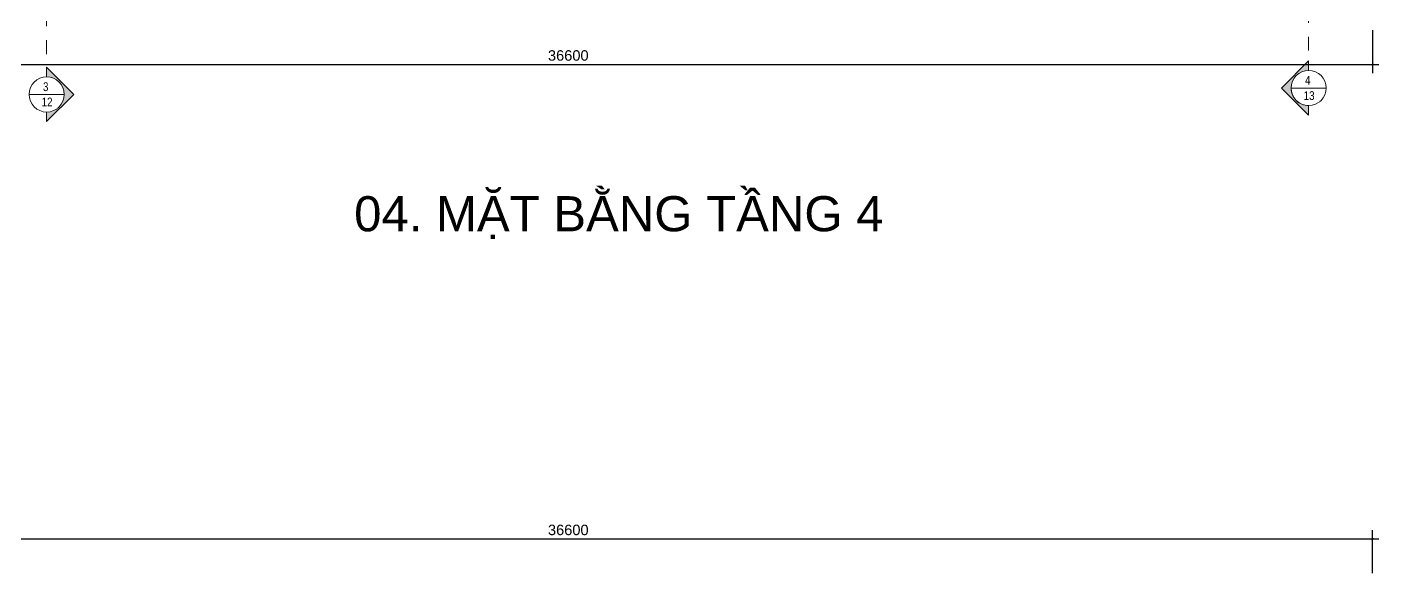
# Model space of a CAD drawing. Header units: millimetres. Extents: x -20510 to 108935, y -243239 to 20306.
# Drawn here: x 6532 to 37300, y -121200 to -108750 of the extents above; entities that cross this region are included whole.
import ezdxf
from ezdxf.enums import TextEntityAlignment as Align

# ---------------------------------------------------------------- set-up
doc = ezdxf.new("R2010")
doc.units = ezdxf.units.MM
doc.linetypes.add('Abgebrochen', pattern=[714.375, 476.25, -238.125])
doc.linetypes.add('Aligning Line', pattern=[635, 317.5, -317.5])
doc.layers.add('A-ANNO-DIMS', color=1, linetype='Continuous', lineweight=9)
doc.layers.add('G-ANNO-SYMB', color=6, linetype='Abgebrochen', lineweight=9)
doc.styles.add('Arial', font='arial.ttf', dxfattribs={"width": 0.8, "height": 250})
doc.styles.add('Arial_5', font='arial.ttf', dxfattribs={"height": 238.125})
doc.styles.add('UNICODE_TITLE', font='arial.ttf')
doc.dimstyles.new('SecretInternalLinAngDimStyle5p4736185', dxfattribs={"dimscale": 304.8, "dimtxt": 242.94927, "dimasz": 0.130208, "dimexe": 0.656168, "dimexo": 0.0625, "dimgap": 0.260417, "dimtad": 1, "dimdec": 0, "dimrnd": 100, "dimzin": 0, "dimdsep": 46, "dimtxsty": 'Arial_5', "dimblk1": 'OBLIQUE', "dimblk2": 'OBLIQUE', "dimsah": 1, "dimcen": 0.09, "dimdle": 0.492126, "dimazin": 0, "dimtfac": 1, "dimtdec": 4, "dimtix": 1, "dimtmove": 0, "dimatfit": 3, "dimfxl": 2.624672, "dimfxlon": 1, "dimtvp": 1, "dimtolj": 1, "dimtzin": 0, "dimarcsym": 2})

# ---------------------------------------------------------------- blocks, each defined once
blk = doc.blocks.new('Section - CAT DUNG-122916-04_MẶT BẰNG TẦNG 4')
at = {"layer": 'G-ANNO-SYMB', "linetype": 'Continuous'}
h = blk.add_hatch(color=256, dxfattribs=at)
edge = h.paths.add_edge_path()
edge.add_line((0.18, 0), (-2, 0))
edge.add_arc((-6, 0), 4, 0, 90)
edge.add_arc((-6, 0), 4, 90, 180)
edge.add_line((-10, 0), (-12.18, 0))
edge.add_line((-12.18, 0), (-6, 6.18))
edge.add_line((-6, 6.18), (0.18, 0))
for p, q in [((-6, 6.18), (-12.18, 0)), ((0.18, 0), (-6, 6.18)), ((-12.18, 0), (-10, 0)), ((-2, 0), (0.18, 0))]:
    blk.add_line(p, q, dxfattribs=at)
for start, end in [(360, 180), (90, 180), (0, 90), (180, 360)]:
    blk.add_arc((-6, 0), 4, start, end, dxfattribs=at)
blk = doc.blocks.new('_Oblique')
at = {"color": 0, "linetype": 'ByBlock', "lineweight": -2}
blk.add_line((-0.5, -0.5), (0.5, 0.5), dxfattribs=at)
blk = doc.blocks.new('DIMBLOCK1-04_MẶT BẰNG TẦNG 4')
at = {"layer": 'A-ANNO-DIMS', "color": 0, "lineweight": -2, "transparency": 16777216}
for p, q in [((550, -108819), (550, -109800)), ((37150, -108819), (37150, -109800)), ((400, -109600), (37300, -109600))]:
    blk.add_line(p, q, dxfattribs=at)
at = {"layer": 'Defpoints', "color": 0, "transparency": 16777216}
for p in [(550, -108800), (37150, -108800), (37150, -109600)]:
    blk.add_point(p, dxfattribs=at)
at = {"layer": 'A-ANNO-DIMS', "color": 0, "lineweight": -2, "transparency": 16777216, "xscale": 39.6875, "yscale": 39.6875, "zscale": 39.6875, "rotation": 180}
blk.add_blockref('_Oblique', (550, -109600), dxfattribs=at)
at = {"layer": 'A-ANNO-DIMS', "color": 0, "lineweight": -2, "transparency": 16777216, "xscale": 39.6875, "yscale": 39.6875, "zscale": 39.6875}
blk.add_blockref('_Oblique', (37150, -109600), dxfattribs=at)
at = {"layer": 'A-ANNO-DIMS', "color": 0, "transparency": 16777216, "insert": (18850, -109399), "char_height": 238.1, "width": 1098.88, "attachment_point": 5, "style": 'Arial_5'}
blk.add_mtext('\\A1;36600', dxfattribs=at)
blk = doc.blocks.new('DIMBLOCK42-05_MẶT BẰNG TẦNG ÁP MÁI')
at = {"layer": 'A-ANNO-DIMS', "color": 0, "lineweight": -2, "transparency": 16777216}
for p, q in [((550, -121181), (550, -120200)), ((37150, -121181), (37150, -120200)), ((400, -120400), (37300, -120400))]:
    blk.add_line(p, q, dxfattribs=at)
at = {"layer": 'Defpoints', "color": 0, "transparency": 16777216}
for p in [(37150, -120400), (550, -121200), (37150, -121200)]:
    blk.add_point(p, dxfattribs=at)
at = {"layer": 'A-ANNO-DIMS', "color": 0, "lineweight": -2, "transparency": 16777216, "xscale": 39.6875, "yscale": 39.6875, "zscale": 39.6875, "rotation": 180}
blk.add_blockref('_Oblique', (550, -120400), dxfattribs=at)
at = {"layer": 'A-ANNO-DIMS', "color": 0, "lineweight": -2, "transparency": 16777216, "xscale": 39.6875, "yscale": 39.6875, "zscale": 39.6875}
blk.add_blockref('_Oblique', (37150, -120400), dxfattribs=at)
at = {"layer": 'A-ANNO-DIMS', "color": 0, "transparency": 16777216, "insert": (18850, -120199), "char_height": 238.1, "width": 1098.88, "attachment_point": 5, "style": 'Arial_5'}
blk.add_mtext('\\A1;36600', dxfattribs=at)

msp = doc.modelspace()

# ---------------------------------------------------------------- linework, layer by layer
at = {"layer": 'G-ANNO-SYMB', "linetype": 'Aligning Line'}
for p, q in [((6978.4, -88728.4), (6978.4, -109684.7)), ((35700, -88649.9), (35700, -109539.5))]:
    msp.add_line(p, q, dxfattribs=at)
at = {"layer": 'G-ANNO-SYMB', "linetype": 'Continuous'}
for p, q in [((35300, -110139.5), (36100, -110139.5)), ((6578.4, -110284.7), (7378.4, -110284.7))]:
    msp.add_line(p, q, dxfattribs=at)

# ---------------------------------------------------------------- block references
at = {"layer": 'G-ANNO-SYMB', "linetype": 'Continuous', "xscale": 99.99999999999991, "yscale": 99.99999999999991, "zscale": 99.99999999999991, "rotation": 89.99999999999957}
msp.add_blockref('Section - CAT DUNG-122916-04_MẶT BẰNG TẦNG 4', (35700, -109539.5), dxfattribs=at)
at = {"layer": 'G-ANNO-SYMB', "linetype": 'Continuous', "extrusion": (0, 0, -1), "xscale": 99.99999999999991, "yscale": 99.99999999999991, "zscale": 99.99999999999991, "rotation": 90.00000000000044}
msp.add_blockref('Section - CAT DUNG-122916-04_MẶT BẰNG TẦNG 4', (-6978.4, -109684.7), dxfattribs=at)

# ---------------------------------------------------------------- texts
at = {"style": 'UNICODE_TITLE'}
msp.add_text('04. MẶT BẰNG TẦNG 4', height=800, dxfattribs=at).set_placement((20000, -113000), align=Align.MIDDLE_CENTER)

# ---------------------------------------------------------------- dimensions: what is measured, and where the dimension line sits
at = {"layer": 'A-ANNO-DIMS'}
dim = msp.add_linear_dim(base=(37150, -120400), p1=(550, -121200), p2=(37150, -121200), dimstyle='SecretInternalLinAngDimStyle5p4736185', override={"dimpost": '<>', "dimfxl": 36600}, dxfattribs=at)
dim.commit()
dim.dimension.update_dxf_attribs({"geometry": 'DIMBLOCK42-05_MẶT BẰNG TẦNG ÁP MÁI', "text_midpoint": (18850, -120199)})

# ---------------------------------------------------------------- next in the draw order: texts
at = {"layer": 'G-ANNO-SYMB', "linetype": 'Continuous', "char_height": 200, "width": 153.924, "attachment_point": 1, "style": 'Arial', "bg_fill": 3, "box_fill_scale": 1.25, "bg_fill_color": 9, "bg_fill_true_color": 13158600, "bg_fill_transparency": 0}
for s, insert in [('4', (35616.6, -109862.5)), ('3', (6895, -110007.6))]:
    msp.add_mtext(s, dxfattribs=dict(at, insert=insert))

# ---------------------------------------------------------------- next in the draw order: texts
at = {"layer": 'G-ANNO-SYMB', "linetype": 'Continuous', "char_height": 200, "width": 307.848, "attachment_point": 1, "style": 'Arial', "bg_fill": 3, "box_fill_scale": 1.25, "bg_fill_color": 9, "bg_fill_true_color": 13158600, "bg_fill_transparency": 0}
for s, insert in [('12', (6863.9, -110356.2)), ('13', (35585.6, -110211))]:
    msp.add_mtext(s, dxfattribs=dict(at, insert=insert))

# ---------------------------------------------------------------- next in the draw order: dimensions: what is measured, and where the dimension line sits
at = {"layer": 'A-ANNO-DIMS'}
dim = msp.add_linear_dim(base=(37150, -109600), p1=(550, -108800), p2=(37150, -108800), dimstyle='SecretInternalLinAngDimStyle5p4736185', override={"dimpost": '<>', "dimfxl": 36600}, dxfattribs=at)
dim.commit()
dim.dimension.update_dxf_attribs({"geometry": 'DIMBLOCK1-04_MẶT BẰNG TẦNG 4', "text_midpoint": (18850, -109399)})

doc.saveas('drawing.dxf')
